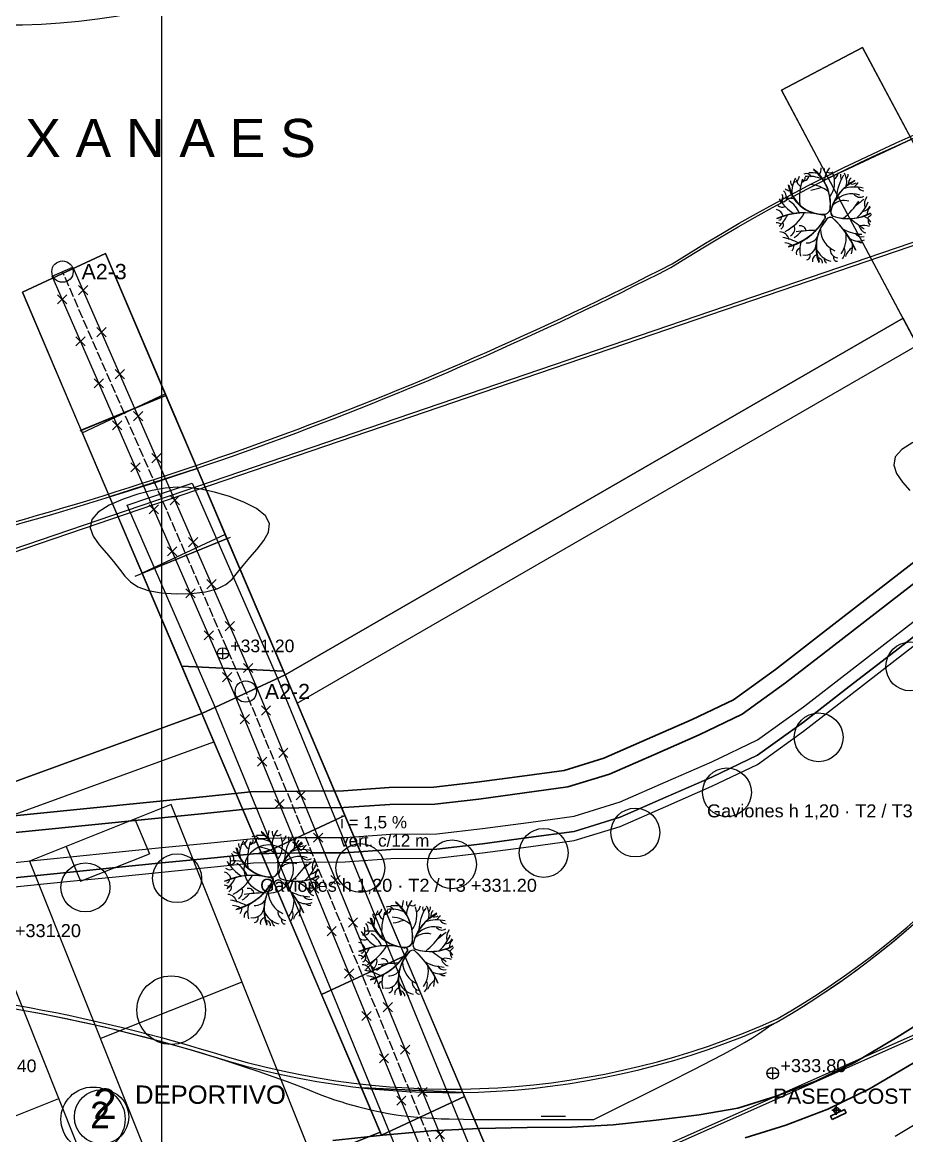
# Model space of a CAD drawing. Header units: metres. Extents: x -1097 to 1588, y -673 to 884.
# Drawn here: x 721.7 to 837.5, y 291.8 to 437.7 of the extents above; entities that cross this region are included whole.
import ezdxf

# ---------------------------------------------------------------- set-up
doc = ezdxf.new("R2010")
doc.units = ezdxf.units.M
doc.linetypes.add('DASHED', pattern=[1.524, 1.27, -0.254])
doc.layers.get('0').update_dxf_attribs({"lineweight": 0, "plot": 0})
for name, color, linetype, lineweight, plot in [('ARBOLES_PROY', 3, 'Continuous', 0, False), ('CORTE-TEXTO', 7, 'Continuous', 0, False), ('CORTES', 1, 'Continuous', 0, False), ('COTAS', 7, 'Continuous', 0, False), ('CRECIDA_Q100', 5, 'Continuous', 0, False), ('CRECIDA_Q2', 150, 'Continuous', 0, False), ('EXT. caminos', 252, 'Continuous', 0, False), ('EXTENSIONES', 252, 'Continuous', 0, False), ('HATCHS', 7, 'Continuous', 0, False), ('Plazas de Arribo', 40, 'Continuous', 0, False), ('PROY-TEXTO', 7, 'Continuous', 0, False), ('REPLANTEO', 1, 'Continuous', 0, False), ('Solado', 7, 'Continuous', 0, False), ('SUDS-HUMEDAL', 5, 'Continuous', 0, False), ('SUDS-JARDIN_LLUVIA', 4, 'Continuous', 0, False), ('SUDS-PASARELA', 30, 'Continuous', 0, False), ('TERRAZAS-GAVIONES', 8, 'Continuous', 0, False), ('TERRENO', 188, 'Continuous', 0, False), ('TEXTO', 7, 'Continuous', 0, False), ('Usos Dep.', 94, 'Continuous', 0, False), ('VEGETACION', 85, 'Continuous', 0, False), ('VISTA LEJOS', 7, 'Continuous', 0, False)]:
    doc.layers.add(name, color=color, linetype=linetype, lineweight=lineweight, plot=plot)
doc.styles.add('ARIAL', font='arial.ttf')

# ---------------------------------------------------------------- blocks, each defined once
blk = doc.blocks.new('LUMINARIA')
for points in [[(-0.6, 0), (0.6, 0)], [(0.35, 0), (0.32, 0.14), (0.23, 0.26), (0.11, 0.33), (-0.04, 0.35), (-0.18, 0.3), (-0.28, 0.21), (-0.34, 0.07), (-0.34, -0.07), (-0.28, -0.21), (-0.18, -0.3), (-0.04, -0.35), (0.11, -0.33), (0.23, -0.26), (0.32, -0.14), (0.35, 0)], [(0, -0.6), (0, 0.6)]]:
    blk.add_lwpolyline(points)
blk = doc.blocks.new('BANCO')
blk.add_lwpolyline([(-1, -0.25), (1, -0.25), (1, 0.25), (-1, 0.25), (-1, -0.25)])

msp = doc.modelspace()

# ---------------------------------------------------------------- linework, layer by layer
at = {"layer": ''}
for points in [[(637.17, 325.32), (661.39, 327.76), (667.39, 328.36), (685.39, 330.18), (703.39, 331.99), (709.39, 332.59), (715.39, 333.2), (745.39, 336.22), (751.64, 336.85), (757.93, 336.96), (763.77, 336.99), (769.76, 337.41), (775.63, 337.46), (781.24, 338.11), (787.18, 338.91), (792.68, 339.66), (797.88, 341.26), (803.55, 343.74), (809.46, 346.34), (814.87, 348.93), (820.34, 352.88), (826.26, 357.47), (850.26, 376.06)], [(851.61, 374.32), (827.61, 355.73), (821.66, 351.12), (816, 347.03), (810.37, 344.34), (804.43, 341.72), (798.64, 339.19), (793.16, 337.5), (787.48, 336.73), (781.52, 335.92), (775.76, 335.26), (769.85, 335.21), (763.85, 334.79), (757.96, 334.76), (751.77, 334.66), (745.61, 334.03), (715.61, 331.01), (709.61, 330.41), (703.61, 329.8), (685.61, 327.99), (667.61, 326.17), (661.61, 325.57), (637.47, 323.13)], [(762.41, 291.19), (768.93, 291.88), (775.25, 292.45), (781.61, 292.75), (787.85, 292.9), (793.66, 292.93), (799.1, 293.24), (804.72, 293.84), (810.36, 294.56), (815.42, 295.44), (820.42, 297), (825.64, 298.96), (830.77, 301.47), (836.29, 304.74), (842, 308.29)], [(838.37, 301.32), (832.67, 297.95), (827.22, 295.29), (821.72, 293.21), (816.36, 291.54)]]:
    msp.add_lwpolyline(points, dxfattribs=at)
at = {"layer": 'ARBOLES_PROY'}
for centre in [(838, 353.29), (826, 344), (814, 336.79), (802, 331.53), (790, 328.86), (754, 326.76), (766, 326.89), (778, 327.36), (742, 325.55), (730, 324.34)]:
    msp.add_circle(centre, 3.2, dxfattribs=at)
at = {"layer": 'CORTE-TEXTO'}
msp.add_circle((731, 294), 4.2, dxfattribs=at)
at = {"layer": 'CORTES'}
msp.add_lwpolyline([(740, 185), (740, 505)], dxfattribs=at)
at = {"layer": 'COTAS'}
for points in [[(747.26, 355), (748.74, 355)], [(748, 354.26), (748, 355.74)], [(820, 299.24), (820, 300.76)], [(819.24, 300), (820.76, 300)]]:
    msp.add_lwpolyline(points, dxfattribs=at)
for centre, radius in [((748, 355), 0.743), ((820, 300), 0.765)]:
    msp.add_circle(centre, radius, dxfattribs=at)
at = {"layer": 'CRECIDA_Q100'}
msp.add_lwpolyline([(836, 291.78), (842, 295.34)], dxfattribs=at)
at = {"layer": 'CRECIDA_Q2'}
msp.add_lwpolyline([(716, 327.13), (722, 327.73), (728, 328.34), (734, 328.94), (740, 329.55), (746, 330.15), (752, 330.76), (758, 330.86), (764, 330.89), (770, 331.31), (776, 331.36), (782, 332.05), (788, 332.86), (794, 333.68), (800, 335.53), (806, 338.15), (812, 340.79), (818, 343.66), (824, 348), (830, 352.64), (836, 357.29), (842, 361.94)], dxfattribs=at)
at = {"layer": 'EXT. caminos'}
for points in [[(756.14, 352.17), (837.05, 398.89)], [(757.71, 348.47), (838.93, 395.36)], [(689.16, 326.68), (745.26, 347.1)], [(688.97, 322.36), (746.83, 343.42)]]:
    msp.add_lwpolyline(points, dxfattribs=at)
at = {"layer": 'EXTENSIONES'}
msp.add_lwpolyline([(594.83, 436.16, -0.003361), (595.83, 435.82, 0.213753), (666.88, 427.43, -0.089629), (721.94, 444.79, 0.226256), (790.44, 477, -0.09566), (806.44, 486.74)], format="xyb", dxfattribs=at)
for points in [[(821.12, 428.76), (831.74, 434.35), (859.97, 381.4), (849.35, 375.81)], [(721.75, 402.3), (732.63, 407.38), (756.14, 352.17), (745.26, 347.1)], [(745.26, 347.1), (756.14, 352.17), (779.65, 296.97), (768.77, 291.9)]]:
    msp.add_lwpolyline(points, close=True, dxfattribs=at)
for points in [[(753.1, 328.7), (763.97, 333.77)], [(760.93, 310.3), (771.81, 315.37)]]:
    msp.add_lwpolyline(points, dxfattribs=at)
at = {"layer": 'HATCHS', "color": 251}
for points in [[(838.14, 422.35), (831.74, 434.35), (821.12, 428.76), (827.27, 417.22)], [(838.14, 422.35), (827.27, 417.22), (849.35, 375.81), (859.97, 381.4)], [(740.55, 388.77), (729.46, 384.21), (733.17, 375.5), (744.61, 379.23)], [(744.61, 379.23), (733.17, 375.5), (737.43, 365.49), (748.52, 370.05)], [(763.97, 333.77), (753.1, 328.7), (760.93, 310.3), (771.81, 315.37)]]:
    msp.add_lwpolyline(points, close=True, dxfattribs=at)
at = {"layer": 'HATCHS'}
for points in [[(729.32, 384.15), (740.55, 388.77)], [(736.51, 365.11), (748.98, 370.23)]]:
    msp.add_lwpolyline(points, dxfattribs=at)
at = {"layer": 'Plazas de Arribo', "color": 254}
msp.add_lwpolyline([(779.65, 296.97), (768.77, 291.9), (768.61, 292.29), (741.22, 281.34), (743.18, 276.44), (717.21, 266.07), (717.21, 259.6), (790.81, 270.76)], close=True, dxfattribs=at)
at = {"layer": 'Plazas de Arribo'}
for points in [[(779.65, 296.97), (790.81, 270.76)], [(741.22, 281.34), (768.61, 292.29)]]:
    msp.add_lwpolyline(points, dxfattribs=at)
at = {"layer": 'PROY-TEXTO'}
msp.add_circle((731, 294), 4.2, dxfattribs=at)
at = {"layer": 'REPLANTEO', "linetype": 'DASHED'}
for points in [[(740, 216), (740, 505)], [(783, 272), (751, 350), (727, 405)]]:
    msp.add_lwpolyline(points, dxfattribs=at)
at = {"layer": 'REPLANTEO'}
for points in [[(729.1, 401.96), (730.3, 403.16)], [(729.1, 403.16), (730.3, 401.96)], [(726.35, 400.76), (727.55, 401.96)], [(726.35, 401.96), (727.55, 400.76)], [(731.5, 396.46), (732.7, 397.66)], [(731.5, 397.66), (732.7, 396.46)], [(728.75, 395.26), (729.95, 396.46)], [(728.75, 396.46), (729.95, 395.26)], [(731.15, 389.76), (732.35, 390.96)], [(731.15, 390.96), (732.35, 389.76)], [(733.9, 390.96), (735.1, 392.16)], [(733.9, 392.16), (735.1, 390.96)], [(736.3, 385.46), (737.5, 386.66)], [(736.3, 386.66), (737.5, 385.46)], [(733.55, 384.26), (734.75, 385.46)], [(733.55, 385.46), (734.75, 384.26)], [(738.7, 379.96), (739.9, 381.16)], [(738.7, 381.16), (739.9, 379.96)], [(735.95, 378.76), (737.15, 379.96)], [(735.95, 379.96), (737.15, 378.76)], [(741.1, 374.46), (742.3, 375.66)], [(741.1, 375.66), (742.3, 374.46)], [(738.35, 373.26), (739.55, 374.46)], [(738.35, 374.46), (739.55, 373.26)], [(743.5, 368.96), (744.7, 370.16)], [(743.5, 370.16), (744.7, 368.96)], [(740.75, 367.76), (741.95, 368.96)], [(740.75, 368.96), (741.95, 367.76)], [(745.9, 363.46), (747.1, 364.66)], [(745.9, 364.66), (747.1, 363.46)], [(743.15, 362.27), (744.35, 363.47)], [(743.15, 363.47), (744.35, 362.27)], [(748.3, 357.97), (749.5, 359.17)], [(748.3, 359.17), (749.5, 357.97)], [(745.55, 356.77), (746.75, 357.97)], [(745.55, 357.97), (746.75, 356.77)], [(750.7, 352.47), (751.9, 353.67)], [(750.7, 353.67), (751.9, 352.47)], [(747.95, 351.27), (749.15, 352.47)], [(747.95, 352.47), (749.15, 351.27)], [(753.04, 346.91), (754.24, 348.11)], [(753.04, 348.11), (754.24, 346.91)], [(750.27, 345.77), (751.47, 346.97)], [(750.27, 346.97), (751.47, 345.77)], [(752.55, 340.22), (753.75, 341.42)], [(752.55, 341.42), (753.75, 340.22)], [(755.32, 341.36), (756.52, 342.56)], [(755.32, 342.56), (756.52, 341.36)], [(757.6, 335.81), (758.8, 337.01)], [(757.6, 337.01), (758.8, 335.81)], [(754.82, 334.67), (756.02, 335.87)], [(754.82, 335.87), (756.02, 334.67)], [(759.88, 330.25), (761.08, 331.45)], [(759.88, 331.45), (761.08, 330.25)], [(757.1, 329.12), (758.3, 330.32)], [(757.1, 330.32), (758.3, 329.12)], [(762.15, 324.7), (763.35, 325.9)], [(762.15, 325.9), (763.35, 324.7)], [(759.38, 323.57), (760.58, 324.77)], [(759.38, 324.77), (760.58, 323.57)], [(764.43, 319.15), (765.63, 320.35)], [(764.43, 320.35), (765.63, 319.15)], [(761.65, 318.01), (762.85, 319.21)], [(761.65, 319.21), (762.85, 318.01)], [(763.93, 312.46), (765.13, 313.66)], [(763.93, 313.66), (765.13, 312.46)], [(766.71, 313.6), (767.91, 314.8)], [(766.71, 314.8), (767.91, 313.6)], [(768.99, 308.05), (770.19, 309.25)], [(768.99, 309.25), (770.19, 308.05)], [(766.21, 306.91), (767.41, 308.11)], [(766.21, 308.11), (767.41, 306.91)], [(771.26, 302.5), (772.46, 303.7)], [(771.26, 303.7), (772.46, 302.5)], [(768.49, 301.36), (769.69, 302.56)], [(768.49, 302.56), (769.69, 301.36)], [(773.54, 296.95), (774.74, 298.15)], [(773.54, 298.15), (774.74, 296.95)], [(770.76, 295.81), (771.96, 297.01)], [(770.76, 297.01), (771.96, 295.81)], [(775.82, 291.4), (777.02, 292.6)], [(775.82, 292.6), (777.02, 291.4)]]:
    msp.add_lwpolyline(points, dxfattribs=at)
for centre in [(727, 405), (751, 350)]:
    msp.add_circle(centre, 1.4, dxfattribs=at)
at = {"layer": 'Solado'}
for points in [[(732.63, 407.38), (721.75, 402.3), (729.59, 383.9), (740.46, 388.97)], [(838.93, 395.36), (837.05, 398.89), (756.14, 352.17), (757.71, 348.47)], [(748.3, 370.57), (737.42, 365.5), (742.62, 353.31), (755.92, 352.67)], [(756.14, 352.17), (755.92, 352.67), (742.62, 353.31), (745.26, 347.1)], [(756.14, 352.17), (745.26, 347.1), (753.1, 328.7), (763.97, 333.77)], [(746.83, 343.42), (745.26, 347.1), (689.16, 326.68), (688.97, 322.36)], [(771.81, 315.37), (760.93, 310.3), (766.13, 298.11), (779.43, 297.47)], [(779.65, 296.97), (779.43, 297.47), (766.13, 298.11), (768.77, 291.9)]]:
    msp.add_lwpolyline(points, close=True, dxfattribs=at)
at = {"layer": 'SUDS-HUMEDAL'}
msp.add_lwpolyline([(838.32, 382.62), (836.89, 381.72), (836.03, 380.72), (835.83, 379.66), (836.21, 378.54), (837, 377.42), (837.95, 376.31)], dxfattribs=at)
msp.add_lwpolyline([(753.37, 369.77), (753.99, 370.89), (754.09, 371.99), (753.56, 373.02), (752.4, 373.98), (750.75, 374.82), (748.85, 375.53), (746.92, 376.1), (745.13, 376.5), (743.51, 376.72), (742, 376.77), (740.44, 376.63), (738.74, 376.32), (736.87, 375.83), (734.93, 375.19), (733.12, 374.41), (731.69, 373.51), (730.83, 372.52), (730.63, 371.45), (731.01, 370.33), (731.8, 369.21), (732.75, 368.1), (733.67, 367.03), (734.46, 366.03), (735.16, 365.13), (735.9, 364.35), (736.87, 363.71), (738.2, 363.23), (739.9, 362.91), (741.86, 362.78), (743.88, 362.82), (745.74, 363.05), (747.26, 363.45), (748.4, 364.01), (749.23, 364.72), (749.93, 365.57), (750.66, 366.52), (751.52, 367.55), (752.47, 368.65), (753.37, 369.77)], close=True, dxfattribs=at)
at = {"layer": 'SUDS-JARDIN_LLUVIA'}
msp.add_lwpolyline([(735.45, 374.39), (743.99, 377.31), (755.14, 351.75), (787.16, 273.71), (778.84, 270.29), (746.86, 348.25), (735.45, 374.39)], close=True, dxfattribs=at)
msp.add_lwpolyline([(735.45, 374.39), (743.99, 377.31), (755.14, 351.75), (787.16, 273.71), (778.84, 270.29), (746.86, 348.25), (735.45, 374.39)], close=True, dxfattribs=at)
at = {"layer": 'SUDS-PASARELA'}
msp.add_lwpolyline([(749.62, 349.42), (725.63, 404.4), (728.37, 405.6), (752.38, 350.58), (784.39, 272.57), (781.61, 271.43), (749.62, 349.42)], close=True, dxfattribs=at)
at = {"layer": 'TERRAZAS-GAVIONES'}
for points in [[(716, 327.13), (722, 327.73), (728, 328.34), (734, 328.94), (740, 329.55), (746, 330.15), (752, 330.76), (758, 330.86), (764, 330.89), (770, 331.31), (776, 331.36), (782, 332.05), (788, 332.86), (794, 333.68), (800, 335.53), (806, 338.15), (812, 340.79), (818, 343.66), (824, 348), (830, 352.64), (836, 357.29), (842, 361.94)], [(716, 325.13), (722, 325.73), (728, 326.34), (734, 326.94), (740, 327.55), (746, 328.15), (752, 328.76), (758, 328.86), (764, 328.89), (770, 329.31), (776, 329.36), (782, 330.05), (788, 330.86), (794, 331.68), (800, 333.53), (806, 336.15), (812, 338.79), (818, 341.66), (824, 346), (830, 350.64), (836, 355.29), (842, 359.94)], [(716, 325.13), (722, 325.73), (728, 326.34), (734, 326.94), (740, 327.55), (746, 328.15), (752, 328.76), (758, 328.86), (764, 328.89), (770, 329.31), (776, 329.36), (782, 330.05), (788, 330.86), (794, 331.68), (800, 333.53), (806, 336.15), (812, 338.79), (818, 341.66), (824, 346), (830, 350.64), (836, 355.29), (842, 359.94)], [(842, 359.94), (836, 355.29), (830, 350.64), (824, 346), (818, 341.66), (812, 338.79), (806, 336.15), (800, 333.53), (794, 331.68), (788, 330.86), (782, 330.05), (776, 329.36), (770, 329.31), (764, 328.89), (758, 328.86), (752, 328.76), (746, 328.15), (740, 327.55), (734, 326.94), (728, 326.34), (722, 325.73), (716, 325.13)], [(716, 325.13), (722, 325.73), (728, 326.34), (734, 326.94), (740, 327.55), (746, 328.15), (752, 328.76), (758, 328.86), (764, 328.89), (770, 329.31), (776, 329.36), (782, 330.05), (788, 330.86), (794, 331.68), (800, 333.53), (806, 336.15), (812, 338.79), (818, 341.66), (824, 346), (830, 350.64), (836, 355.29), (842, 359.94)], [(716, 323.93), (722, 324.53), (728, 325.14), (734, 325.74), (740, 326.35), (746, 326.95), (752, 327.56), (758, 327.66), (764, 327.69), (770, 328.11), (776, 328.16), (782, 328.85), (788, 329.66), (794, 330.48), (800, 332.33), (806, 334.95), (812, 337.59), (818, 340.46), (824, 344.8), (830, 349.44), (836, 354.09), (842, 358.74)]]:
    msp.add_lwpolyline(points, dxfattribs=at)
at = {"layer": 'TERRENO'}
for points in [[(651.23, 433.93), (653.56, 433.93), (655.12, 433.92), (657.45, 433.9), (658.75, 433.89), (660.3, 433.87), (661.6, 433.85), (663.93, 433.81), (665.14, 433.78), (666.44, 433.75), (667.39, 433.72), (668.94, 433.66), (669.89, 433.62), (671.19, 433.56), (672.4, 433.5), (673.23, 433.45, 0.162924), (776.6, 468.6)], [(635.51, 305.54, -0.151165), (758.24, 298.24), (758.61, 298.08), (759.32, 297.79), (760.62, 297.27), (761.3, 297.01), (762.05, 296.73), (762.61, 296.54), (763.56, 296.24), (764.16, 296.06), (764.99, 295.83), (765.79, 295.62), (767.35, 295.23), (768.15, 295.04), (769.02, 294.86), (769.65, 294.74), (770.69, 294.56), (771.32, 294.47), (772.18, 294.37), (772.99, 294.29), (774.55, 294.16), (775.45, 294.1), (776.6, 294.04), (777.62, 294.01), (779.52, 293.97), (780.98, 293.95), (783.46, 293.93), (786.74, 293.93), (796.57, 293.93), (806.4, 298.84), (809.67, 300.49), (812.12, 301.74), (813.54, 302.49), (815.36, 303.49), (816.31, 304.03), (817.34, 304.66), (818.12, 305.18), (819.42, 306.08, 0.154146), (865.2, 354.78, -0.264746)]]:
    msp.add_lwpolyline(points, format="xyb", dxfattribs=at)
at = {"layer": 'TEXTO', "color": 141}
msp.add_lwpolyline([(546.73, 308.93), (1267.07, 554.76)], dxfattribs=at)
at = {"layer": 'TEXTO'}
msp.add_circle((732.12, 294.29), 3.56, dxfattribs=at)
at = {"layer": 'Usos Dep.'}
for points in [[(722.66, 327.77), (741.22, 281.34), (759.79, 288.76), (741.23, 335.19)], [(698.66, 312.5), (717.21, 266.07), (735.79, 273.49), (717.23, 319.92)]]:
    msp.add_lwpolyline(points, close=True, dxfattribs=at)
for points in [[(736.46, 333.29), (738.37, 328.76)], [(727.46, 329.69), (729.37, 325.17)], [(729.37, 325.17), (738.37, 328.76)], [(731.94, 304.56), (750.51, 311.98)], [(707.94, 289.28), (726.51, 296.7)]]:
    msp.add_lwpolyline(points, dxfattribs=at)
msp.add_circle((741.23, 308.27), 4.49, dxfattribs=at)
at = {"layer": 'VEGETACION'}
for centre, radius, start, end in [((824.47, 418.61), 1.87, -30.3109, -0.1369), ((829.74, 416.69), 3, 140.203, 178.1947), ((826.31, 415.33), 3.84, 149.9473, -176.8254), ((822.62, 417.59), 0.878, -80.5732, -5.4598), ((824.15, 417.48), 0.548, -126.8376, -2.2225), ((823.7, 417.28), 0.561, -77.8599, 7.8919), ((824.37, 417.06), 0.775, 26.989, 112.3536), ((824.69, 412.73), 4.75, 68.3223, 95.6759), ((824.99, 411.36), 6.57, 82.3394, 92.5468), ((821.69, 413.85), 5.86, -7.0126, 51.7609), ((821.74, 413.83), 5.8, -7.0126, 51.7609), ((821.8, 413.82), 5.74, -7.0126, 51.7609), ((821.86, 413.8), 5.69, -7.0126, 51.7609), ((827.56, 418.35), 0.839, 169.6778, -136.2887), ((827.51, 418.51), 0.58, -125.0679, -46.7585), ((824.97, 416.69), 3.13, -37.04, 20.2784), ((827.21, 418.19), 1.38, -52.2138, -10.7459), ((834.59, 414.33), 6.26, 148.3668, 175.7309), ((830.2, 417.64), 1.35, 174.4694, -156.1224), ((827.51, 416.74), 2.18, -14.1206, 31.5271), ((828.84, 417.78), 1.04, -37.8757, -0.6938), ((830.83, 416.58), 0.93, 129.1335, -169.7906), ((819.14, 410.27), 6.05, 60.2465, 65.6779), ((826.64, 417.23), 4.73, -169.3991, -90.6111), ((826.65, 417.19), 4.68, -169.3991, -90.6111), ((826.66, 417.14), 4.64, -169.3991, -90.6111), ((826.66, 417.09), 4.59, -169.3991, -90.6111), ((823.18, 416.82), 0.855, 175.5863, -134.2924), ((824.06, 417.02), 0.939, 178.8709, -119.6274), ((831.34, 414.59), 7.86, 161.4244, -173.9045), ((824.65, 412.33), 4.09, 49.1819, 87.2866), ((822.8, 426.8), 11.33, -78.8812, -71.6233), ((833.35, 411.6), 5.91, 117.2325, 165.0827), ((833.29, 411.6), 5.85, 117.2325, 165.0827), ((833.48, 411.58), 6.03, 117.2325, 165.0827), ((833.41, 411.59), 5.97, 117.2325, 165.0827), ((830.71, 411.07), 5, 77.262, 107.3482), ((830.42, 417.28), 0.81, -119.4079, -53.7772), ((831.84, 415.61), 1.21, 122.4262, 158.3906), ((832.04, 416.7), 1.13, -141.3142, -95.8118), ((825.94, 417.73), 6.03, -148.0271, -121.8354), ((821.17, 414.93), 0.827, -103.4701, -23.891), ((820.06, 414.66), 1.25, -25.4563, 21.2377), ((821.76, 407.26), 7.35, 81.8669, 94.4128), ((820.8, 414.88), 0.931, -14.6065, 49.1598), ((820.2, 411.24), 3.58, 23.3346, 57.9119), ((829.36, 412.12), 2.19, 74.3184, 131.5501), ((830.35, 412.06), 3.12, 70.8016, 137.4059), ((823.28, 419.35), 9.48, -50.9616, -32.7007), ((831.38, 415.67), 0.922, -146.5166, -56.5593), ((840.38, 402.77), 14.41, 125.9438, 130.9474), ((833.68, 413.78), 1.69, 143.1596, -166.5877), ((820.22, 412.01), 1.15, 14.1637, 76.1762), ((821.21, 414.32), 0.88, -130.2988, -61.7859), ((826.64, 413.41), 0.907, -93.1322, -17.9739), ((826.65, 413.4), 0.898, -93.1322, -17.9739), ((826.66, 413.39), 0.889, -93.1322, -17.9739), ((826.66, 413.38), 0.88, -93.1322, -17.9739), ((828.24, 412.82), 0.667, 153.4198, -121.2712), ((828.23, 412.81), 0.66, 153.4198, -121.2712), ((828.26, 412.83), 0.681, 153.4198, -121.2712), ((828.25, 412.82), 0.674, 153.4198, -121.2712), ((827.69, 415.95), 5.12, -49.014, -20.954), ((831.68, 414.04), 1.13, -79.471, -22.6738), ((834.16, 412.3), 1.83, 139.4516, 176.9574), ((824.11, 403.83), 8.88, 74.7272, 114.2407), ((820.47, 410.41), 0.997, 52.2518, 90.5793), ((824.14, 403.92), 8.79, 74.7272, 114.2407), ((824.17, 404), 8.7, 74.7272, 114.2407), ((824.2, 404.09), 8.61, 74.7272, 114.2407), ((820.77, 412.11), 0.39, -87.4794, 11.746), ((817.63, 414.47), 4.76, -47.9098, -25.8136), ((820.79, 411.13), 0.61, -65.7095, 27.1401), ((818.97, 415.49), 5.87, -63.0744, -28.8672), ((819.92, 415.9), 7.95, -74.8679, -30.4024), ((819.99, 415.87), 7.87, -74.8679, -30.4024), ((820.07, 415.83), 7.79, -74.8679, -30.4024), ((820.14, 415.8), 7.71, -74.8679, -30.4024), ((831.15, 408.17), 5.51, 138.4124, -158.9788), ((831.11, 408.21), 5.45, 138.4124, -158.9788), ((831.07, 408.25), 5.4, 138.4124, -158.9788), ((831.04, 408.3), 5.34, 138.4124, -158.9788), ((826.57, 412.12), 0.311, -49.8029, 114.2093), ((826.59, 412.12), 0.305, -49.8029, 114.2093), ((826.58, 412.12), 0.308, -49.8029, 114.2093), ((826.6, 412.12), 0.302, -49.8029, 114.2093), ((827.55, 411.47), 0.634, 64.1571, 144.9717), ((827.56, 411.46), 0.64, 64.1571, 144.9717), ((827.55, 411.49), 0.621, 64.1571, 144.9717), ((827.55, 411.48), 0.627, 64.1571, 144.9717), ((819.35, 402.84), 12.51, 23.8645, 47.4059), ((819.27, 402.74), 12.64, 23.8645, 47.4059), ((819.19, 402.64), 12.77, 23.8645, 47.4059), ((819.1, 402.54), 12.9, 23.8645, 47.4059), ((829.82, 418.14), 6.2, -108.1317, -62.2585), ((829.84, 418.2), 6.26, -108.1317, -62.2585), ((829.87, 418.26), 6.33, -108.1317, -62.2585), ((829.9, 418.32), 6.39, -108.1317, -62.2585), ((795.64, 360.83), 61.59, 53.8701, 56.0677), ((831.49, 410.78), 1.51, 26.9787, 76.13), ((839.95, 404.28), 10.79, 130.7293, 134.4144), ((833.77, 411.83), 1.31, 175.4194, -146.0112), ((820.9, 408.99), 1.22, 10.8837, 88.4892), ((821.81, 410.63), 1.07, -61.5198, 22.9503), ((820.82, 412.7), 3.78, -58.5365, -40.244), ((826.63, 381.85), 28.58, 91.8959, 97.1824), ((823.59, 410.22), 0.78, 6.6356, 100.1339), ((829.38, 410.6), 3.15, -178.6401, -113.41), ((825.89, 409.44), 3.72, -34.2307, 10.3731), ((831.89, 415.56), 5.67, -117.2715, -92.2861), ((831.69, 410.59), 1.05, -148.9222, -74.8688), ((832.61, 411.36), 1.37, -169.0993, -108.5458), ((831.9, 409.27), 1.78, 65.2459, 104.8545), ((819.58, 401.26), 8.4, 63.1155, 78.2042), ((821.55, 407.01), 1.74, 55.0521, 89.7129), ((821.45, 408.43), 1.31, -33.6652, 0.2761), ((826.72, 407.88), 3.2, 162.2918, -164.5827), ((824.22, 408.62), 1.47, -101.2643, -1.1503), ((824.45, 410.4), 1.65, -93.0608, -33.7955), ((831.18, 411.09), 2.09, -122.2591, -66.9897), ((824.46, 408.51), 5.97, -11.3278, 2.7521), ((831.69, 409.88), 1.08, -121.9118, -83.5178), ((823.71, 407.4), 0.66, 109.7766, -161.1616), ((824.4, 407.07), 0.513, -86.0663, 31.7343), ((825.86, 406.47), 0.675, 102.0332, -164.9929), ((828.32, 409.12), 2.86, -157.3326, -104.242), ((828.61, 407.93), 1.12, 172.8016, -94.3436), ((828.4, 406.8), 0.456, 157.6352, -83.3031), ((828.05, 407.62), 1.42, -42.0554, 18.6273), ((831.73, 406.19), 2.35, 124.7312, 160.552), ((825.82, 406.12), 0.696, -2.8136, 89.859), ((827.52, 406.75), 0.818, 174.9157, -126.473), ((752.7, 324.58), 6.57, 82.3394, 92.5468), ((749.4, 327.06), 5.86, -7.0126, 51.7609), ((749.46, 327.04), 5.8, -7.0126, 51.7609), ((749.51, 327.03), 5.74, -7.0126, 51.7609), ((749.57, 327.01), 5.69, -7.0126, 51.7609), ((752.18, 331.82), 1.87, -30.3109, -0.1369), ((755.28, 331.56), 0.839, 169.6778, -136.2887), ((757.45, 329.9), 3, 140.203, 178.1947), ((755.22, 331.72), 0.58, -125.0679, -46.7585), ((754.92, 331.4), 1.38, -52.2138, -10.7459), ((755.23, 329.95), 2.18, -14.1206, 31.5271), ((750.89, 330.03), 0.855, 175.5863, -134.2924), ((754.02, 328.54), 3.84, 149.9473, -176.8254), ((750.33, 330.81), 0.878, -80.5732, -5.4598), ((751.78, 330.24), 0.939, 178.8709, -119.6274), ((759.06, 327.8), 7.86, 161.4244, -173.9045), ((751.86, 330.69), 0.548, -126.8376, -2.2225), ((751.41, 330.49), 0.561, -77.8599, 7.8919), ((752.08, 330.27), 0.775, 26.989, 112.3536), ((752.4, 325.94), 4.75, 68.3223, 95.6759), ((752.36, 325.54), 4.09, 49.1819, 87.2866), ((752.68, 329.9), 3.13, -37.04, 20.2784), ((761.13, 324.8), 5.97, 117.2325, 165.0827), ((761.07, 324.81), 5.91, 117.2325, 165.0827), ((761, 324.82), 5.85, 117.2325, 165.0827), ((761.19, 324.79), 6.03, 117.2325, 165.0827), ((762.3, 327.55), 6.26, 148.3668, 175.7309), ((757.92, 330.85), 1.35, 174.4694, -156.1224), ((756.55, 331), 1.04, -37.8757, -0.6938), ((758.54, 329.79), 0.93, 129.1335, -169.7906), ((758.14, 330.49), 0.81, -119.4079, -53.7772), ((759.55, 328.82), 1.21, 122.4262, 158.3906), ((747.78, 327.87), 1.25, -25.4563, 21.2377), ((748.52, 328.09), 0.931, -14.6065, 49.1598), ((746.85, 323.49), 6.05, 60.2465, 65.6779), ((754.36, 330.45), 4.73, -169.3991, -90.6111), ((754.36, 330.4), 4.68, -169.3991, -90.6111), ((754.37, 330.35), 4.64, -169.3991, -90.6111), ((754.38, 330.3), 4.59, -169.3991, -90.6111), ((750.52, 340.01), 11.33, -78.8812, -71.6233), ((758.06, 325.27), 3.12, 70.8016, 137.4059), ((758.42, 324.29), 5, 77.262, 107.3482), ((759.09, 328.89), 0.922, -146.5166, -56.5593), ((759.75, 329.92), 1.13, -141.3142, -95.8118), ((748.93, 327.54), 0.88, -130.2988, -61.7859), ((753.65, 330.94), 6.03, -148.0271, -121.8354), ((748.88, 328.14), 0.827, -103.4701, -23.891), ((749.47, 320.47), 7.35, 81.8669, 94.4128), ((747.91, 324.45), 3.58, 23.3346, 57.9119), ((757.07, 325.33), 2.19, 74.3184, 131.5501), ((751, 332.56), 9.48, -50.9616, -32.7007), ((768.1, 315.98), 14.41, 125.9438, 130.9474), ((755.4, 329.16), 5.12, -49.014, -20.954), ((759.39, 327.25), 1.13, -79.471, -22.6738), ((761.39, 327), 1.69, 143.1596, -166.5877), ((761.87, 325.51), 1.83, 139.4516, 176.9574), ((751.82, 317.04), 8.88, 74.7272, 114.2407), ((747.94, 325.23), 1.15, 14.1637, 76.1762), ((751.85, 317.13), 8.79, 74.7272, 114.2407), ((751.89, 317.22), 8.7, 74.7272, 114.2407), ((751.92, 317.3), 8.61, 74.7272, 114.2407), ((748.49, 325.32), 0.39, -87.4794, 11.746), ((745.35, 327.69), 4.76, -47.9098, -25.8136), ((746.69, 328.71), 5.87, -63.0744, -28.8672), ((754.29, 325.33), 0.311, -49.8029, 114.2093), ((754.3, 325.33), 0.308, -49.8029, 114.2093), ((754.3, 325.33), 0.305, -49.8029, 114.2093), ((754.31, 325.34), 0.302, -49.8029, 114.2093), ((754.36, 326.62), 0.907, -93.1322, -17.9739), ((754.36, 326.61), 0.898, -93.1322, -17.9739), ((754.37, 326.6), 0.889, -93.1322, -17.9739), ((754.38, 326.59), 0.88, -93.1322, -17.9739), ((755.27, 324.67), 0.64, 64.1571, 144.9717), ((755.26, 324.7), 0.621, 64.1571, 144.9717), ((755.26, 324.69), 0.627, 64.1571, 144.9717), ((755.27, 324.68), 0.634, 64.1571, 144.9717), ((755.97, 326.04), 0.681, 153.4198, -121.2712), ((755.96, 326.03), 0.667, 153.4198, -121.2712), ((755.96, 326.03), 0.674, 153.4198, -121.2712), ((755.95, 326.02), 0.66, 153.4198, -121.2712), ((747.07, 316.05), 12.51, 23.8645, 47.4059), ((746.98, 315.95), 12.64, 23.8645, 47.4059), ((746.9, 315.85), 12.77, 23.8645, 47.4059), ((746.82, 315.75), 12.9, 23.8645, 47.4059), ((757.53, 331.35), 6.2, -108.1317, -62.2585), ((757.56, 331.41), 6.26, -108.1317, -62.2585), ((757.58, 331.47), 6.33, -108.1317, -62.2585), ((757.61, 331.53), 6.39, -108.1317, -62.2585), ((759.2, 323.99), 1.51, 26.9787, 76.13), ((767.66, 317.49), 10.79, 130.7293, 134.4144), ((748.19, 323.62), 0.997, 52.2518, 90.5793), ((748.51, 324.34), 0.61, -65.7095, 27.1401), ((747.63, 329.11), 7.95, -74.8679, -30.4024), ((747.71, 329.08), 7.87, -74.8679, -30.4024), ((747.78, 329.04), 7.79, -74.8679, -30.4024), ((747.85, 329.01), 7.71, -74.8679, -30.4024), ((749.53, 323.84), 1.07, -61.5198, 22.9503), ((751.31, 323.44), 0.78, 6.6356, 100.1339), ((758.87, 321.38), 5.51, 138.4124, -158.9788), ((758.83, 321.42), 5.45, 138.4124, -158.9788), ((758.79, 321.47), 5.4, 138.4124, -158.9788), ((758.75, 321.51), 5.34, 138.4124, -158.9788), ((723.35, 274.04), 61.59, 53.8701, 56.0677), ((760.33, 324.57), 1.37, -169.0993, -108.5458), ((759.62, 322.48), 1.78, 65.2459, 104.8545), ((761.48, 325.04), 1.31, 175.4194, -146.0112), ((748.62, 322.2), 1.22, 10.8837, 88.4892), ((747.3, 314.47), 8.4, 63.1155, 78.2042), ((748.54, 325.92), 3.78, -58.5365, -40.244), ((754.34, 295.07), 28.58, 91.8959, 97.1824), ((752.17, 323.61), 1.65, -93.0608, -33.7955), ((757.09, 323.81), 3.15, -178.6401, -113.41), ((753.6, 322.65), 3.72, -34.2307, 10.3731), ((759.61, 328.78), 5.67, -117.2715, -92.2861), ((758.89, 324.3), 2.09, -122.2591, -66.9897), ((759.4, 323.8), 1.05, -148.9222, -74.8688), ((766.99, 317.85), 5.86, -7.0126, 51.7609), ((767.04, 317.84), 5.8, -7.0126, 51.7609), ((767.1, 317.83), 5.74, -7.0126, 51.7609), ((769.77, 322.62), 1.87, -30.3109, -0.1369), ((772.86, 322.36), 0.839, 169.6778, -136.2887), ((775.04, 320.7), 3, 140.203, 178.1947), ((749.26, 320.23), 1.74, 55.0521, 89.7129), ((749.17, 321.64), 1.31, -33.6652, 0.2761), ((751.43, 320.61), 0.66, 109.7766, -161.1616), ((754.44, 321.09), 3.2, 162.2918, -164.5827), ((751.93, 321.83), 1.47, -101.2643, -1.1503), ((756.03, 322.33), 2.86, -157.3326, -104.242), ((756.33, 321.14), 1.12, 172.8016, -94.3436), ((755.77, 320.83), 1.42, -42.0554, 18.6273), ((759.44, 319.41), 2.35, 124.7312, 160.552), ((752.17, 321.73), 5.97, -11.3278, 2.7521), ((759.4, 323.09), 1.08, -121.9118, -83.5178), ((768.47, 320.83), 0.855, 175.5863, -134.2924), ((771.61, 319.33), 3.84, 149.9473, -176.8254), ((767.92, 321.6), 0.878, -80.5732, -5.4598), ((769.36, 321.03), 0.939, 178.8709, -119.6274), ((776.64, 318.6), 7.86, 161.4244, -173.9045), ((769.45, 321.49), 0.548, -126.8376, -2.2225), ((769, 321.29), 0.561, -77.8599, 7.8919), ((769.67, 321.06), 0.775, 26.989, 112.3536), ((769.99, 316.74), 4.75, 68.3223, 95.6759), ((770.29, 315.37), 6.57, 82.3394, 92.5468), ((767.16, 317.81), 5.69, -7.0126, 51.7609), ((772.81, 322.52), 0.58, -125.0679, -46.7585), ((770.27, 320.7), 3.13, -37.04, 20.2784), ((778.65, 315.6), 5.91, 117.2325, 165.0827), ((778.77, 315.59), 6.03, 117.2325, 165.0827), ((778.71, 315.6), 5.97, 117.2325, 165.0827), ((772.51, 322.19), 1.38, -52.2138, -10.7459), ((779.88, 318.34), 6.26, 148.3668, 175.7309), ((775.5, 321.65), 1.35, 174.4694, -156.1224), ((772.81, 320.75), 2.18, -14.1206, 31.5271), ((774.14, 321.79), 1.04, -37.8757, -0.6938), ((776.13, 320.59), 0.93, 129.1335, -169.7906), ((752.12, 320.28), 0.513, -86.0663, 31.7343), ((753.57, 319.68), 0.675, 102.0332, -164.9929), ((753.54, 319.34), 0.696, -2.8136, 89.859), ((755.23, 319.96), 0.818, 174.9157, -126.473), ((756.12, 320.01), 0.456, 157.6352, -83.3031), ((766.1, 318.89), 0.931, -14.6065, 49.1598), ((764.43, 314.28), 6.05, 60.2465, 65.6779), ((771.94, 321.24), 4.73, -169.3991, -90.6111), ((771.95, 321.19), 4.68, -169.3991, -90.6111), ((771.96, 321.15), 4.64, -169.3991, -90.6111), ((771.96, 321.1), 4.59, -169.3991, -90.6111), ((769.95, 316.34), 4.09, 49.1819, 87.2866), ((768.1, 330.81), 11.33, -78.8812, -71.6233), ((778.59, 315.61), 5.85, 117.2325, 165.0827), ((776.01, 315.08), 5, 77.262, 107.3482), ((775.72, 321.29), 0.81, -119.4079, -53.7772), ((777.14, 319.62), 1.21, 122.4262, 158.3906), ((777.33, 320.71), 1.13, -141.3142, -95.8118), ((771.24, 321.74), 6.03, -148.0271, -121.8354), ((766.46, 318.93), 0.827, -103.4701, -23.891), ((765.36, 318.67), 1.25, -25.4563, 21.2377), ((767.06, 311.27), 7.35, 81.8669, 94.4128), ((765.5, 315.25), 3.58, 23.3346, 57.9119), ((774.66, 316.13), 2.19, 74.3184, 131.5501), ((775.65, 316.07), 3.12, 70.8016, 137.4059), ((768.58, 323.36), 9.48, -50.9616, -32.7007), ((776.68, 319.68), 0.922, -146.5166, -56.5593), ((785.68, 306.77), 14.41, 125.9438, 130.9474), ((772.99, 319.96), 5.12, -49.014, -20.954), ((778.98, 317.79), 1.69, 143.1596, -166.5877), ((769.41, 307.84), 8.88, 74.7272, 114.2407), ((765.52, 316.02), 1.15, 14.1637, 76.1762), ((769.44, 307.93), 8.79, 74.7272, 114.2407), ((769.47, 308.01), 8.7, 74.7272, 114.2407), ((766.51, 318.33), 0.88, -130.2988, -61.7859), ((769.5, 308.1), 8.61, 74.7272, 114.2407), ((764.27, 319.5), 5.87, -63.0744, -28.8672), ((771.94, 317.42), 0.907, -93.1322, -17.9739), ((771.95, 317.41), 0.898, -93.1322, -17.9739), ((771.96, 317.39), 0.88, -93.1322, -17.9739), ((771.96, 317.4), 0.889, -93.1322, -17.9739), ((773.53, 316.82), 0.66, 153.4198, -121.2712), ((773.54, 316.83), 0.667, 153.4198, -121.2712), ((773.56, 316.83), 0.681, 153.4198, -121.2712), ((773.55, 316.83), 0.674, 153.4198, -121.2712), ((775.12, 322.15), 6.2, -108.1317, -62.2585), ((775.14, 322.21), 6.26, -108.1317, -62.2585), ((775.17, 322.27), 6.33, -108.1317, -62.2585), ((775.19, 322.33), 6.39, -108.1317, -62.2585), ((776.98, 318.05), 1.13, -79.471, -22.6738), ((779.45, 316.31), 1.83, 139.4516, 176.9574), ((765.77, 314.42), 0.997, 52.2518, 90.5793), ((766.07, 316.12), 0.39, -87.4794, 11.746), ((762.93, 318.48), 4.76, -47.9098, -25.8136), ((766.09, 315.14), 0.61, -65.7095, 27.1401), ((765.22, 319.91), 7.95, -74.8679, -30.4024), ((765.29, 319.88), 7.87, -74.8679, -30.4024), ((765.37, 319.84), 7.79, -74.8679, -30.4024), ((765.44, 319.81), 7.71, -74.8679, -30.4024), ((767.11, 314.64), 1.07, -61.5198, 22.9503), ((768.89, 314.23), 0.78, 6.6356, 100.1339), ((776.45, 312.18), 5.51, 138.4124, -158.9788), ((776.41, 312.22), 5.45, 138.4124, -158.9788), ((776.37, 312.26), 5.4, 138.4124, -158.9788), ((776.34, 312.31), 5.34, 138.4124, -158.9788), ((771.88, 316.13), 0.308, -49.8029, 114.2093), ((771.87, 316.12), 0.311, -49.8029, 114.2093), ((771.89, 316.13), 0.305, -49.8029, 114.2093), ((771.9, 316.13), 0.302, -49.8029, 114.2093), ((772.85, 315.48), 0.634, 64.1571, 144.9717), ((772.85, 315.47), 0.64, 64.1571, 144.9717), ((772.85, 315.5), 0.621, 64.1571, 144.9717), ((772.85, 315.49), 0.627, 64.1571, 144.9717), ((764.65, 306.84), 12.51, 23.8645, 47.4059), ((764.57, 306.75), 12.64, 23.8645, 47.4059), ((764.49, 306.65), 12.77, 23.8645, 47.4059), ((764.4, 306.55), 12.9, 23.8645, 47.4059), ((740.94, 264.83), 61.59, 53.8701, 56.0677), ((777.91, 315.36), 1.37, -169.0993, -108.5458), ((777.2, 313.28), 1.78, 65.2459, 104.8545), ((776.78, 314.78), 1.51, 26.9787, 76.13), ((785.25, 308.28), 10.79, 130.7293, 134.4144), ((779.07, 315.84), 1.31, 175.4194, -146.0112), ((766.2, 313), 1.22, 10.8837, 88.4892), ((766.12, 316.71), 3.78, -58.5365, -40.244), ((771.92, 285.86), 28.58, 91.8959, 97.1824), ((774.68, 314.61), 3.15, -178.6401, -113.41), ((771.19, 313.44), 3.72, -34.2307, 10.3731), ((777.19, 319.57), 5.67, -117.2715, -92.2861), ((776.98, 314.6), 1.05, -148.9222, -74.8688), ((764.88, 305.27), 8.4, 63.1155, 78.2042), ((766.85, 311.02), 1.74, 55.0521, 89.7129), ((766.75, 312.44), 1.31, -33.6652, 0.2761), ((772.02, 311.89), 3.2, 162.2918, -164.5827), ((769.51, 312.63), 1.47, -101.2643, -1.1503), ((769.75, 314.41), 1.65, -93.0608, -33.7955), ((777.02, 310.2), 2.35, 124.7312, 160.552), ((776.48, 315.1), 2.09, -122.2591, -66.9897), ((769.76, 312.52), 5.97, -11.3278, 2.7521), ((776.99, 313.88), 1.08, -121.9118, -83.5178), ((769.01, 311.41), 0.66, 109.7766, -161.1616), ((769.7, 311.08), 0.513, -86.0663, 31.7343), ((771.16, 310.48), 0.675, 102.0332, -164.9929), ((773.62, 313.13), 2.86, -157.3326, -104.242), ((771.12, 310.13), 0.696, -2.8136, 89.859), ((772.82, 310.76), 0.818, 174.9157, -126.473), ((773.91, 311.94), 1.12, 172.8016, -94.3436), ((773.7, 310.81), 0.456, 157.6352, -83.3031), ((773.35, 311.63), 1.42, -42.0554, 18.6273)]:
    msp.add_arc(centre, radius, start, end, dxfattribs=at)
at = {"layer": 'VISTA LEJOS'}
for points in [[(820.57, 307.12, 0.15149), (865.35, 355.25, -0.264746), (939.34, 409.87, 0.126184), (1009.29, 441.3, 0.023351), (1019.85, 446.66, -0.201499), (1077.59, 446.19, 0.274025), (1160.15, 468.24, -0.097633), (1218.45, 522.89, -0.025758), (1250.59, 543.21, -0.121791), (1294.38, 556.29, 0.223923), (1324.67, 580.28, -0.189715), (1348.73, 596.64, 0.18602), (1376.24, 613.65, -0.224698), (1469.27, 655.16, 0.185508), (1499.72, 667.08, -0.210652), (1535.36, 678.09)], [(820.42, 306.65, 0.15149), (865.2, 354.78, -0.264746), (939.19, 409.4, 0.126184), (1009.14, 440.83, 0.023351), (1019.7, 446.19, -0.201499), (1077.44, 445.72, 0.274025), (1160, 467.77, -0.097633), (1218.3, 522.43, -0.025758), (1250.44, 542.74, -0.121791), (1294.23, 555.82, 0.223923), (1324.52, 579.81, -0.189715), (1348.57, 596.17, 0.18602), (1376.09, 613.18, -0.224698), (1469.12, 654.69, 0.185508), (1499.57, 666.61, -0.210652), (1535.21, 677.62)], [(418.04, 438.17), (419.22, 437.6), (420.4, 437.01), (422.73, 435.85), (423.88, 435.26), (425, 434.65), (425.72, 434.24), (426.76, 433.59), (427.31, 433.21), (428.14, 432.53, -0.036563), (467.11, 418.64, 0.157278), (529.37, 422.67, -0.212988), (593.17, 428.33, 0.213753), (664.22, 419.94, -0.089629), (719.28, 437.3, 0.226256), (787.78, 469.51, -0.207225)], [(418.04, 438.17), (419.22, 437.6), (420.4, 437.01), (422.73, 435.85), (423.88, 435.26), (425, 434.65), (425.72, 434.24), (426.76, 433.59), (427.31, 433.21), (428.14, 432.53, -0.036563), (467.11, 418.64, 0.157278), (529.37, 422.67, -0.212988), (593.17, 428.33, 0.213753), (664.22, 419.94, -0.089629), (719.28, 437.3, 0.226256), (787.78, 469.51, -0.207225)], [(651.23, 433.93), (653.56, 433.93), (655.12, 433.92), (657.45, 433.9), (658.75, 433.89), (660.3, 433.87), (661.6, 433.85), (663.93, 433.81), (665.14, 433.78), (666.44, 433.75), (667.39, 433.72), (668.94, 433.66), (669.89, 433.62), (671.19, 433.56), (672.4, 433.5), (673.23, 433.45, 0.162924), (776.6, 468.6)], [(651.38, 434.4), (653.72, 434.39), (655.27, 434.39), (657.6, 434.37), (658.9, 434.36), (660.46, 434.34), (661.75, 434.32), (664.08, 434.28), (665.29, 434.25), (666.59, 434.22), (667.54, 434.19), (669.1, 434.13), (670.05, 434.09), (671.34, 434.03), (672.55, 433.97), (673.38, 433.92, 0.162924), (776.75, 469.07)], [(624.31, 359.4, 0.121393), (699.32, 366.3, 0.061535), (806.66, 405.54, -0.086025), (882.18, 436.88)], [(624.31, 359.4, 0.121393), (699.32, 366.3, 0.061535), (806.66, 405.54, -0.086025), (882.18, 436.88)], [(624.47, 359.87, 0.121393), (699.47, 366.77, 0.061535), (806.81, 406.01, -0.086025), (882.33, 437.35)], [(635.51, 305.54, -0.135847), (746.43, 302.28, -0.098306)], [(635.66, 306.01, -0.135847), (746.58, 302.75, -0.098306)], [(746.43, 302.28, 0.184497), (820.42, 306.65, -0.002128)], [(746.58, 302.75, 0.184497), (820.57, 307.12, -0.002128)]]:
    msp.add_lwpolyline(points, format="xyb", dxfattribs=at)
for points in [[(546.73, 308.93), (1267.07, 554.76)], [(546.89, 309.4), (1267.22, 555.23)], [(845.42, 308.1), (795.03, 285.69)], [(845.27, 307.63), (794.88, 285.22)], [(789.53, 293.93), (792.69, 293.93)], [(789.68, 294.4), (792.84, 294.4)]]:
    msp.add_lwpolyline(points, dxfattribs=at)

# ---------------------------------------------------------------- block references
at = {"layer": '', "rotation": 26.04155441635974}
msp.add_blockref('BANCO', (828.58, 294.61), dxfattribs=at)
at = {"layer": ''}
msp.add_blockref('LUMINARIA', (828.31, 295.15), dxfattribs=at)

# ---------------------------------------------------------------- texts
at = {"layer": 'CORTE-TEXTO', "style": 'ARIAL'}
for s, height, p in [('R Í O   X A N A E S', 5, (700, 420)), ('2', 4, (731, 294)), ('DEPORTIVO', 2.4, (736.5, 296))]:
    msp.add_text(s, height=height, dxfattribs=at).set_placement(p)
at = {"layer": 'COTAS', "style": 'ARIAL'}
for s, height, p in [('+331.20', 1.65, (748.97, 355.15)), ('Gaviones h 1,20 · T2 / T3 +331.20', 1.7, (811.39, 333.52)), ('i = 1,5 %', 1.6, (763.35, 332.08)), ('vert. c/12 m', 1.6, (763.35, 329.68)), ('Gaviones h 1,20 · T2 / T3 +331.20', 1.7, (752.88, 323.77)), ('Gaviones h 1,20 · T2 / T3 +331.20', 1.7, (693.18, 317.83)), ('canchas +332.40', 1.65, (705.97, 300.15)), ('+333.80', 1.7, (820.99, 300.15))]:
    msp.add_text(s, height=height, dxfattribs=at).set_placement(p)
at = {"layer": 'PROY-TEXTO', "style": 'ARIAL'}
for s, height, p in [('R Í O   X A N A E S', 5, (700, 420)), ('2', 4, (731, 294)), ('DEPORTIVO', 2.4, (736.5, 296)), ('PASEO COSTERO', 2, (820, 296))]:
    msp.add_text(s, height=height, dxfattribs=at).set_placement(p)
at = {"layer": 'REPLANTEO', "style": 'ARIAL'}
for s, p in [('A2-3', (729.5, 404)), ('A2-2', (753.5, 349))]:
    msp.add_text(s, height=2, dxfattribs=at).set_placement(p)
at = {"layer": 'TEXTO'}
msp.add_text('2', height=3.47, dxfattribs=at).set_placement((730.62, 292.8))

doc.saveas('drawing.dxf')
